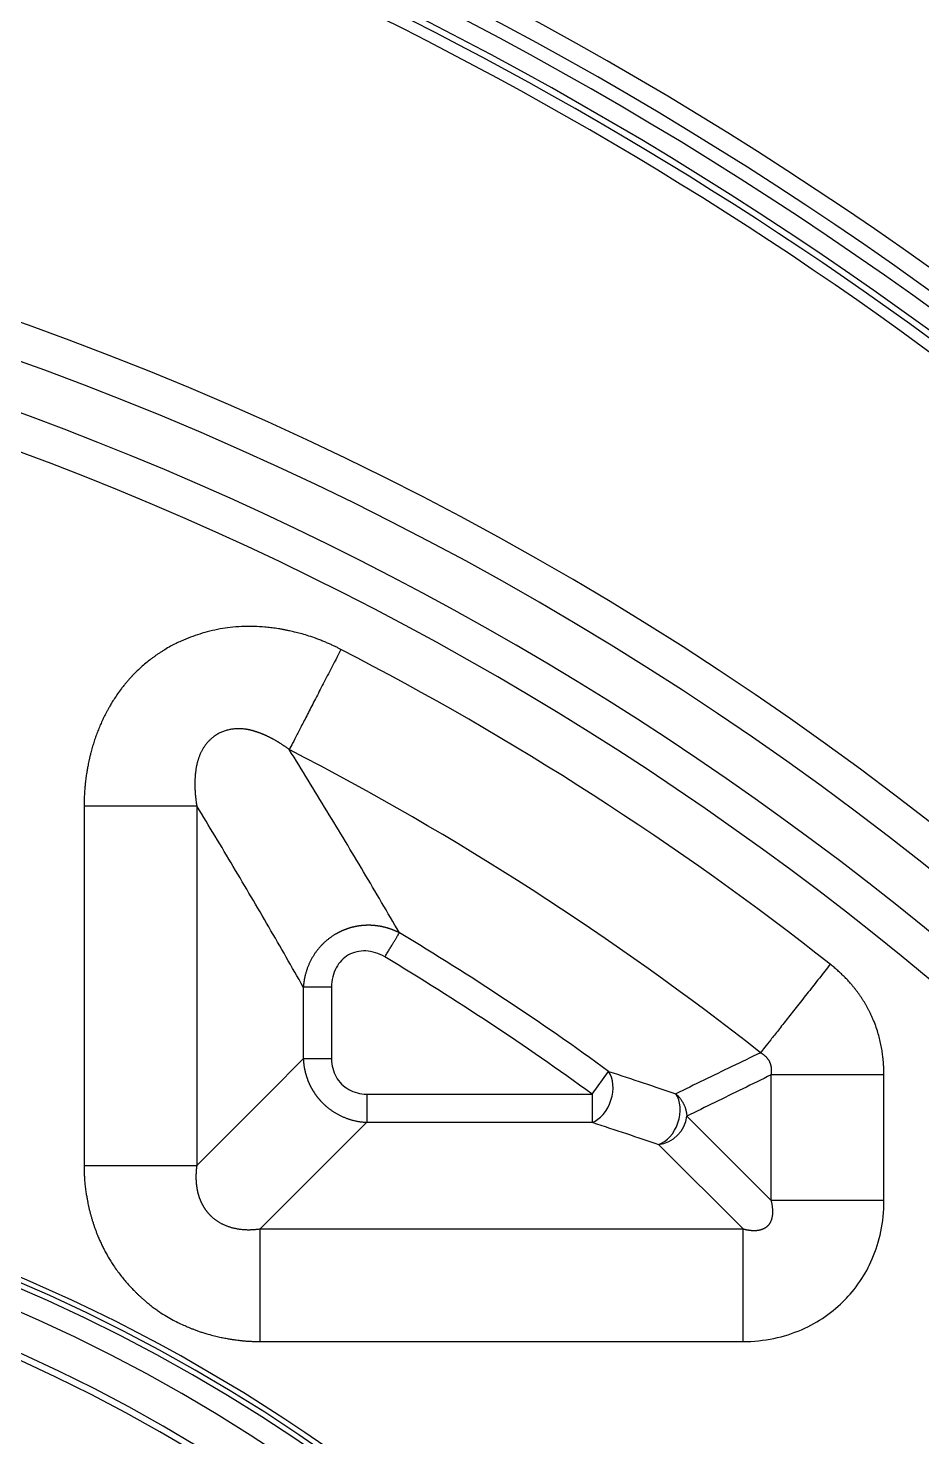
# Model space of a CAD drawing. Header units: millimetres. Extents: x -1286 to 291, y 5350 to 5880.
# Drawn here: x -189.46 to -165.36, y 5732.67 to 5770.67 of the extents above; entities that cross this region are included whole.
import ezdxf

# ---------------------------------------------------------------- set-up
doc = ezdxf.new("R2010")
doc.units = ezdxf.units.MM
doc.layers.add('粗实线层', color=7, linetype='Continuous', lineweight=35)

msp = doc.modelspace()

# ---------------------------------------------------------------- linework, layer by layer
at = {"layer": '粗实线层', "lineweight": 25}
for p, q in [((-187.953, 5749.684), (-187.953, 5739.988)), ((-184.912, 5749.684), (-184.912, 5739.988)), ((-182.039, 5744.796), (-182.039, 5742.861)), ((-181.279, 5744.796), (-182.039, 5744.796)), ((-181.279, 5744.796), (-181.279, 5742.861)), ((-174.252, 5741.91), (-173.804, 5742.525)), ((-169.419, 5739.037), (-169.419, 5742.429)), ((-166.378, 5739.037), (-166.378, 5742.429)), ((-180.329, 5741.91), (-174.252, 5741.91)), ((-174.252, 5741.91), (-174.252, 5741.15)), ((-171.696, 5741.314), (-169.419, 5739.037)), ((-180.329, 5741.15), (-183.202, 5738.277)), ((-180.329, 5741.15), (-174.252, 5741.15)), ((-172.456, 5740.554), (-170.179, 5738.277)), ((-166.378, 5739.037), (-169.419, 5739.037)), ((-183.202, 5738.277), (-170.179, 5738.277)), ((-170.179, 5735.236), (-170.179, 5738.277)), ((-183.202, 5735.236), (-170.179, 5735.236))]:
    msp.add_line(p, q, dxfattribs=at)
for centre, radius, start, end in [((-224.702, 5680.9), 102.402, 14.30847, 151.42209), ((-224.702, 5680.9), 101.899, 14.30847, 151.42209), ((-224.702, 5680.9), 101.532, 14.36134, 151.30913), ((-224.702, 5680.9), 101.03, 14.36134, 151.30913), ((-224.702, 5680.9), 100.859, 33.23264, 85.71414), ((-224.702, 5680.9), 100.558, 33.34511, 85.70128), ((-218.672, 5680.9), 86.816, 39.5457, 88.86898), ((-218.672, 5680.9), 85.826, 40.09342, 88.869), ((-218.672, 5680.9), 84.503, 2.75328, 87.24672), ((-218.672, 5680.9), 83.513, 2.75328, 87.24672), ((-218.672, 5680.9), 82.142, 51.75728, 62.72081), ((-218.672, 5680.9), 79.102, 51.75728, 62.72083), ((-218.672, 5680.9), 76.229, 53.94255, 59.03252), ((-218.672, 5680.9), 75.468, 53.94255, 59.03251), ((-207.617, 5694.97), 45.53, 0, 90), ((-207.617, 5694.97), 45.381, 0, 90), ((-207.617, 5694.97), 44.801, 360, 90), ((-207.617, 5694.97), 43.788, 360, 90), ((-207.617, 5694.97), 43.61, 0, 90), ((-207.617, 5694.97), 45.675, 15.7246, 68.2859)]:
    msp.add_arc(centre, radius, start, end, dxfattribs=at)
for centre, major_axis, ratio, start_param, end_param in [((-174.252, 5741.91), (0.249, 0.765), 0.668486, 3.594691, 5.830087), ((-172.456, 5741.314), (-0.258, -0.762), 0.681601, 0.461099, 2.680494), ((-172.456, 5741.314), (-0.569, -0.569), 0.89907, 0.838495, 2.303097)]:
    msp.add_ellipse(centre, major_axis=major_axis, ratio=ratio, start_param=start_param, end_param=end_param, dxfattribs=at)
for points, knots in [([(-181.024, 5753.907), (-181.036, 5753.913), (-181.061, 5753.926), (-181.1, 5753.945), (-181.139, 5753.965), (-181.181, 5753.985), (-181.223, 5754.005), (-181.268, 5754.026), (-181.313, 5754.047), (-181.361, 5754.068), (-181.41, 5754.089), (-181.46, 5754.111), (-181.512, 5754.132), (-181.566, 5754.154), (-181.621, 5754.175), (-181.678, 5754.197), (-181.783, 5754.234), (-181.929, 5754.283), (-182.108, 5754.335), (-182.266, 5754.375), (-182.393, 5754.404), (-182.496, 5754.426), (-182.583, 5754.443), (-182.669, 5754.458), (-182.754, 5754.472), (-182.837, 5754.483), (-182.918, 5754.494), (-182.998, 5754.502), (-183.148, 5754.517), (-183.383, 5754.531), (-183.696, 5754.529), (-184, 5754.503), (-184.287, 5754.46), (-184.56, 5754.401), (-184.829, 5754.325), (-185.087, 5754.237), (-185.3, 5754.149), (-185.477, 5754.066), (-185.625, 5753.989), (-185.75, 5753.917), (-185.848, 5753.855), (-185.919, 5753.81), (-185.988, 5753.763), (-186.056, 5753.715), (-186.123, 5753.665), (-186.211, 5753.598), (-186.322, 5753.508), (-186.456, 5753.389), (-186.563, 5753.286), (-186.644, 5753.203), (-186.7, 5753.143), (-186.759, 5753.078), (-186.82, 5753.007), (-186.883, 5752.93), (-186.96, 5752.832), (-187.045, 5752.715), (-187.132, 5752.584), (-187.208, 5752.462), (-187.268, 5752.361), (-187.314, 5752.279), (-187.35, 5752.213), (-187.384, 5752.147), (-187.417, 5752.08), (-187.449, 5752.013), (-187.48, 5751.946), (-187.51, 5751.878), (-187.539, 5751.81), (-187.567, 5751.742), (-187.593, 5751.674), (-187.619, 5751.605), (-187.643, 5751.536), (-187.667, 5751.468), (-187.689, 5751.399), (-187.711, 5751.329), (-187.731, 5751.26), (-187.751, 5751.191), (-187.772, 5751.113), (-187.793, 5751.028), (-187.813, 5750.939), (-187.831, 5750.859), (-187.845, 5750.786), (-187.86, 5750.706), (-187.878, 5750.606), (-187.898, 5750.476), (-187.913, 5750.359), (-187.924, 5750.263), (-187.93, 5750.197), (-187.936, 5750.129), (-187.941, 5750.059), (-187.945, 5749.987), (-187.948, 5749.914), (-187.951, 5749.838), (-187.953, 5749.762), (-187.953, 5749.71), (-187.953, 5749.684)], [0, 0, 0, 0, 0.004175, 0.008498, 0.01297, 0.017592, 0.022364, 0.027285, 0.032355, 0.037576, 0.042947, 0.048468, 0.054139, 0.059961, 0.065933, 0.072056, 0.07833, 0.09965, 0.118489, 0.13484, 0.148694, 0.157831, 0.166795, 0.175587, 0.184206, 0.192649, 0.200918, 0.209013, 0.216932, 0.246522, 0.27992, 0.311524, 0.338625, 0.367635, 0.39575, 0.422926, 0.450117, 0.465314, 0.482063, 0.500359, 0.508843, 0.517296, 0.525717, 0.534107, 0.542466, 0.550794, 0.567672, 0.585694, 0.604851, 0.612532, 0.620794, 0.629637, 0.639061, 0.649065, 0.659648, 0.676795, 0.692634, 0.707163, 0.720388, 0.727961, 0.735513, 0.743045, 0.750557, 0.75805, 0.765523, 0.772977, 0.78041, 0.787824, 0.795216, 0.802588, 0.809938, 0.817265, 0.824569, 0.831852, 0.839114, 0.846355, 0.853577, 0.863601, 0.872764, 0.881069, 0.888518, 0.895113, 0.905897, 0.919169, 0.934915, 0.941471, 0.948196, 0.95509, 0.962154, 0.969386, 0.976787, 0.984357, 0.992095, 1, 1, 1, 1]), ([(-181.024, 5753.907), (-181.1, 5753.759), (-181.176, 5753.611), (-181.327, 5753.32), (-181.401, 5753.176), (-181.546, 5752.895), (-181.617, 5752.758), (-181.753, 5752.494), (-181.818, 5752.367), (-181.942, 5752.127), (-182, 5752.013), (-182.109, 5751.802), (-182.16, 5751.705), (-182.251, 5751.528), (-182.291, 5751.449), (-182.363, 5751.311), (-182.393, 5751.252), (-182.418, 5751.204)], [0, 0, 0, 0, 0.125, 0.125, 0.25, 0.25, 0.375, 0.375, 0.5, 0.5, 0.625, 0.625, 0.75, 0.75, 0.875, 0.875, 1, 1, 1, 1]), ([(-182.418, 5751.204), (-182.426, 5751.21), (-182.442, 5751.222), (-182.467, 5751.241), (-182.492, 5751.258), (-182.516, 5751.276), (-182.541, 5751.293), (-182.565, 5751.31), (-182.589, 5751.326), (-182.614, 5751.342), (-182.638, 5751.358), (-182.662, 5751.373), (-182.685, 5751.388), (-182.709, 5751.403), (-182.733, 5751.417), (-182.756, 5751.431), (-182.779, 5751.444), (-182.802, 5751.458), (-182.825, 5751.471), (-182.848, 5751.483), (-182.871, 5751.495), (-182.893, 5751.507), (-182.916, 5751.519), (-182.938, 5751.53), (-182.96, 5751.541), (-182.981, 5751.552), (-183.003, 5751.562), (-183.024, 5751.572), (-183.045, 5751.582), (-183.066, 5751.592), (-183.087, 5751.601), (-183.108, 5751.61), (-183.128, 5751.618), (-183.148, 5751.626), (-183.168, 5751.634), (-183.188, 5751.642), (-183.207, 5751.649), (-183.226, 5751.657), (-183.245, 5751.663), (-183.264, 5751.67), (-183.282, 5751.676), (-183.3, 5751.683), (-183.318, 5751.688), (-183.336, 5751.694), (-183.354, 5751.699), (-183.371, 5751.704), (-183.388, 5751.709), (-183.404, 5751.714), (-183.421, 5751.718), (-183.437, 5751.722), (-183.453, 5751.726), (-183.468, 5751.73), (-183.484, 5751.734), (-183.499, 5751.737), (-183.514, 5751.74), (-183.528, 5751.743), (-183.542, 5751.745), (-183.556, 5751.748), (-183.57, 5751.75), (-183.597, 5751.754), (-183.636, 5751.76), (-183.689, 5751.764), (-183.742, 5751.767), (-183.795, 5751.768), (-183.847, 5751.766), (-183.898, 5751.763), (-183.949, 5751.757), (-184, 5751.749), (-184.049, 5751.739), (-184.099, 5751.726), (-184.147, 5751.712), (-184.195, 5751.695), (-184.242, 5751.676), (-184.288, 5751.655), (-184.333, 5751.632), (-184.383, 5751.603), (-184.437, 5751.567), (-184.495, 5751.523), (-184.55, 5751.475), (-184.602, 5751.422), (-184.651, 5751.366), (-184.696, 5751.306), (-184.738, 5751.242), (-184.777, 5751.175), (-184.812, 5751.104), (-184.843, 5751.03), (-184.864, 5750.971), (-184.879, 5750.926), (-184.887, 5750.898), (-184.895, 5750.868), (-184.903, 5750.837), (-184.911, 5750.805), (-184.918, 5750.771), (-184.925, 5750.736), (-184.931, 5750.701), (-184.937, 5750.663), (-184.942, 5750.625), (-184.947, 5750.585), (-184.952, 5750.545), (-184.955, 5750.502), (-184.959, 5750.459), (-184.961, 5750.415), (-184.963, 5750.369), (-184.964, 5750.323), (-184.965, 5750.275), (-184.964, 5750.226), (-184.963, 5750.176), (-184.961, 5750.125), (-184.958, 5750.073), (-184.955, 5750.021), (-184.95, 5749.967), (-184.944, 5749.912), (-184.938, 5749.856), (-184.93, 5749.799), (-184.922, 5749.742), (-184.915, 5749.703), (-184.912, 5749.684)], [0, 0, 0, 0, 0.007617, 0.015163, 0.022635, 0.030035, 0.037362, 0.044615, 0.051795, 0.058901, 0.065933, 0.07289, 0.079773, 0.08658, 0.093313, 0.09997, 0.106551, 0.113057, 0.119486, 0.125839, 0.132115, 0.138314, 0.144436, 0.150481, 0.156448, 0.162337, 0.168148, 0.17388, 0.179535, 0.18511, 0.190607, 0.196024, 0.201362, 0.206621, 0.2118, 0.2169, 0.221919, 0.226858, 0.231717, 0.236496, 0.241194, 0.245812, 0.250349, 0.254805, 0.259181, 0.263475, 0.267689, 0.271821, 0.275873, 0.279843, 0.283733, 0.287541, 0.291269, 0.294915, 0.298481, 0.301965, 0.30537, 0.308693, 0.311937, 0.3151, 0.327625, 0.339956, 0.352108, 0.364094, 0.375929, 0.387629, 0.399209, 0.410685, 0.422072, 0.433387, 0.444647, 0.455866, 0.467062, 0.478251, 0.489448, 0.500669, 0.51668, 0.532756, 0.548955, 0.565334, 0.581947, 0.598848, 0.616088, 0.633713, 0.651769, 0.670299, 0.689343, 0.696039, 0.703025, 0.710302, 0.717872, 0.725733, 0.733887, 0.742332, 0.751069, 0.760097, 0.769416, 0.779024, 0.788921, 0.799106, 0.809577, 0.820333, 0.831373, 0.842695, 0.854298, 0.866181, 0.878341, 0.890777, 0.903488, 0.916471, 0.929725, 0.943249, 0.95704, 0.971096, 0.985417, 1, 1, 1, 1]), ([(-179.449, 5746.263), (-179.455, 5746.266), (-179.467, 5746.272), (-179.485, 5746.281), (-179.504, 5746.29), (-179.523, 5746.298), (-179.541, 5746.307), (-179.56, 5746.315), (-179.579, 5746.323), (-179.597, 5746.331), (-179.616, 5746.338), (-179.635, 5746.345), (-179.654, 5746.352), (-179.673, 5746.359), (-179.692, 5746.366), (-179.711, 5746.372), (-179.73, 5746.378), (-179.749, 5746.384), (-179.768, 5746.39), (-179.787, 5746.396), (-179.806, 5746.401), (-179.826, 5746.406), (-179.845, 5746.411), (-179.864, 5746.416), (-179.883, 5746.42), (-179.902, 5746.425), (-179.921, 5746.429), (-179.941, 5746.432), (-179.96, 5746.436), (-179.979, 5746.439), (-179.998, 5746.443), (-180.017, 5746.446), (-180.036, 5746.448), (-180.055, 5746.451), (-180.074, 5746.453), (-180.093, 5746.455), (-180.113, 5746.457), (-180.132, 5746.459), (-180.151, 5746.461), (-180.17, 5746.462), (-180.188, 5746.463), (-180.207, 5746.464), (-180.226, 5746.465), (-180.245, 5746.465), (-180.264, 5746.465), (-180.283, 5746.466), (-180.301, 5746.466), (-180.32, 5746.465), (-180.339, 5746.465), (-180.357, 5746.464), (-180.376, 5746.463), (-180.394, 5746.462), (-180.412, 5746.461), (-180.431, 5746.46), (-180.449, 5746.458), (-180.467, 5746.456), (-180.485, 5746.454), (-180.503, 5746.452), (-180.521, 5746.45), (-180.539, 5746.447), (-180.557, 5746.445), (-180.575, 5746.442), (-180.592, 5746.439), (-180.61, 5746.435), (-180.627, 5746.432), (-180.645, 5746.428), (-180.662, 5746.425), (-180.679, 5746.421), (-180.696, 5746.417), (-180.713, 5746.413), (-180.73, 5746.408), (-180.747, 5746.404), (-180.764, 5746.399), (-180.781, 5746.394), (-180.797, 5746.389), (-180.814, 5746.384), (-180.83, 5746.379), (-180.846, 5746.373), (-180.862, 5746.368), (-180.878, 5746.362), (-180.894, 5746.356), (-180.91, 5746.35), (-180.926, 5746.344), (-180.941, 5746.338), (-180.957, 5746.332), (-180.972, 5746.325), (-180.987, 5746.318), (-181.002, 5746.312), (-181.017, 5746.305), (-181.032, 5746.298), (-181.047, 5746.291), (-181.061, 5746.284), (-181.076, 5746.277), (-181.09, 5746.269), (-181.104, 5746.262), (-181.118, 5746.254), (-181.132, 5746.246), (-181.151, 5746.236), (-181.175, 5746.222), (-181.204, 5746.205), (-181.232, 5746.187), (-181.261, 5746.168), (-181.289, 5746.148), (-181.317, 5746.128), (-181.345, 5746.107), (-181.373, 5746.086), (-181.401, 5746.063), (-181.428, 5746.04), (-181.455, 5746.017), (-181.481, 5745.992), (-181.508, 5745.967), (-181.533, 5745.941), (-181.559, 5745.915), (-181.584, 5745.887), (-181.608, 5745.859), (-181.633, 5745.831), (-181.656, 5745.801), (-181.679, 5745.771), (-181.702, 5745.74), (-181.724, 5745.709), (-181.746, 5745.677), (-181.766, 5745.644), (-181.787, 5745.611), (-181.806, 5745.577), (-181.825, 5745.543), (-181.844, 5745.508), (-181.861, 5745.472), (-181.878, 5745.436), (-181.894, 5745.399), (-181.91, 5745.362), (-181.924, 5745.325), (-181.938, 5745.286), (-181.951, 5745.248), (-181.964, 5745.208), (-181.975, 5745.169), (-181.986, 5745.129), (-181.996, 5745.088), (-182.005, 5745.048), (-182.013, 5745.007), (-182.02, 5744.965), (-182.026, 5744.923), (-182.031, 5744.881), (-182.036, 5744.839), (-182.038, 5744.81), (-182.039, 5744.796)], [0, 0, 0, 0, 0.005899, 0.011784, 0.017655, 0.023512, 0.029355, 0.035184, 0.040999, 0.0468, 0.052587, 0.05836, 0.06412, 0.069866, 0.075598, 0.081317, 0.087021, 0.092712, 0.098388, 0.104051, 0.109698, 0.115332, 0.120951, 0.126555, 0.132145, 0.137721, 0.143282, 0.148828, 0.15436, 0.159878, 0.165381, 0.17087, 0.176345, 0.181806, 0.187253, 0.192687, 0.198106, 0.203513, 0.208906, 0.214286, 0.219653, 0.225007, 0.230347, 0.235674, 0.240986, 0.246284, 0.251568, 0.256837, 0.262091, 0.26733, 0.272554, 0.277763, 0.282956, 0.288134, 0.293297, 0.298444, 0.303575, 0.308691, 0.313791, 0.318876, 0.323946, 0.328999, 0.334038, 0.339061, 0.344069, 0.349063, 0.354041, 0.359004, 0.363952, 0.368885, 0.373802, 0.378704, 0.383589, 0.388459, 0.393312, 0.398148, 0.402968, 0.407772, 0.412558, 0.417327, 0.42208, 0.426815, 0.431533, 0.436233, 0.440916, 0.445582, 0.45023, 0.45486, 0.459473, 0.464069, 0.468647, 0.473207, 0.477749, 0.482275, 0.486782, 0.491272, 0.495745, 0.5002, 0.509541, 0.518958, 0.528452, 0.538021, 0.547666, 0.557386, 0.56718, 0.577048, 0.586988, 0.596998, 0.607079, 0.617228, 0.627443, 0.637724, 0.648071, 0.658486, 0.668968, 0.679518, 0.690136, 0.700821, 0.711573, 0.722389, 0.73327, 0.744213, 0.755215, 0.766275, 0.777391, 0.788564, 0.799797, 0.811089, 0.822443, 0.833858, 0.845336, 0.856875, 0.868476, 0.880139, 0.891861, 0.903643, 0.915482, 0.92738, 0.939335, 0.95135, 0.963424, 0.975557, 0.987749, 1, 1, 1, 1]), ([(-167.826, 5745.414), (-167.923, 5745.292), (-168.021, 5745.167), (-168.22, 5744.915), (-168.32, 5744.788), (-168.518, 5744.537), (-168.615, 5744.413), (-168.805, 5744.173), (-168.896, 5744.057), (-169.069, 5743.838), (-169.15, 5743.734), (-169.301, 5743.544), (-169.369, 5743.457), (-169.492, 5743.301), (-169.546, 5743.232), (-169.639, 5743.115), (-169.677, 5743.066), (-169.709, 5743.026)], [0, 0, 0, 0, 0.125, 0.125, 0.25, 0.25, 0.375, 0.375, 0.5, 0.5, 0.625, 0.625, 0.75, 0.75, 0.875, 0.875, 1, 1, 1, 1]), ([(-166.378, 5742.429), (-166.378, 5742.439), (-166.378, 5742.461), (-166.379, 5742.492), (-166.379, 5742.524), (-166.38, 5742.555), (-166.381, 5742.586), (-166.383, 5742.616), (-166.384, 5742.647), (-166.386, 5742.677), (-166.388, 5742.706), (-166.39, 5742.736), (-166.392, 5742.765), (-166.395, 5742.793), (-166.397, 5742.822), (-166.4, 5742.85), (-166.403, 5742.878), (-166.406, 5742.905), (-166.414, 5742.975), (-166.43, 5743.09), (-166.459, 5743.25), (-166.496, 5743.412), (-166.542, 5743.58), (-166.59, 5743.725), (-166.636, 5743.846), (-166.674, 5743.937), (-166.711, 5744.021), (-166.748, 5744.099), (-166.784, 5744.171), (-166.82, 5744.239), (-166.858, 5744.306), (-166.896, 5744.372), (-166.936, 5744.436), (-166.976, 5744.499), (-167.018, 5744.561), (-167.061, 5744.621), (-167.104, 5744.681), (-167.148, 5744.738), (-167.193, 5744.795), (-167.239, 5744.85), (-167.286, 5744.904), (-167.333, 5744.956), (-167.38, 5745.008), (-167.428, 5745.058), (-167.477, 5745.106), (-167.526, 5745.154), (-167.575, 5745.2), (-167.625, 5745.245), (-167.675, 5745.289), (-167.725, 5745.332), (-167.776, 5745.374), (-167.81, 5745.401), (-167.826, 5745.414)], [0, 0, 0, 0, 0.009306, 0.018529, 0.027668, 0.036723, 0.045694, 0.054582, 0.063384, 0.072103, 0.080738, 0.089288, 0.097754, 0.106135, 0.114433, 0.122646, 0.130775, 0.13882, 0.146781, 0.192328, 0.239541, 0.288428, 0.337289, 0.391715, 0.42175, 0.450184, 0.477017, 0.502247, 0.524861, 0.547317, 0.569615, 0.591752, 0.613729, 0.635542, 0.657193, 0.678679, 0.7, 0.721157, 0.74215, 0.762978, 0.783643, 0.804143, 0.824477, 0.844646, 0.864648, 0.884484, 0.904151, 0.923651, 0.942984, 0.962152, 0.981157, 1, 1, 1, 1]), ([(-182.039, 5742.861), (-182.039, 5742.854), (-182.038, 5742.839), (-182.037, 5742.818), (-182.035, 5742.797), (-182.033, 5742.776), (-182.031, 5742.755), (-182.029, 5742.733), (-182.026, 5742.712), (-182.024, 5742.692), (-182.021, 5742.671), (-182.017, 5742.65), (-182.014, 5742.629), (-182.01, 5742.609), (-182.006, 5742.588), (-182.002, 5742.567), (-181.998, 5742.547), (-181.993, 5742.527), (-181.988, 5742.507), (-181.983, 5742.486), (-181.978, 5742.466), (-181.972, 5742.446), (-181.966, 5742.427), (-181.96, 5742.407), (-181.954, 5742.387), (-181.948, 5742.368), (-181.941, 5742.348), (-181.934, 5742.329), (-181.927, 5742.31), (-181.92, 5742.291), (-181.913, 5742.272), (-181.905, 5742.253), (-181.897, 5742.234), (-181.889, 5742.216), (-181.881, 5742.197), (-181.873, 5742.179), (-181.864, 5742.161), (-181.855, 5742.143), (-181.846, 5742.125), (-181.837, 5742.107), (-181.828, 5742.09), (-181.818, 5742.072), (-181.809, 5742.055), (-181.799, 5742.038), (-181.789, 5742.02), (-181.779, 5742.004), (-181.768, 5741.987), (-181.758, 5741.97), (-181.747, 5741.954), (-181.736, 5741.937), (-181.725, 5741.921), (-181.714, 5741.905), (-181.703, 5741.889), (-181.691, 5741.874), (-181.68, 5741.858), (-181.668, 5741.843), (-181.656, 5741.828), (-181.644, 5741.813), (-181.632, 5741.798), (-181.62, 5741.783), (-181.607, 5741.769), (-181.595, 5741.754), (-181.582, 5741.74), (-181.569, 5741.726), (-181.557, 5741.712), (-181.544, 5741.698), (-181.531, 5741.685), (-181.513, 5741.668), (-181.492, 5741.647), (-181.466, 5741.622), (-181.44, 5741.598), (-181.412, 5741.575), (-181.385, 5741.552), (-181.356, 5741.529), (-181.327, 5741.507), (-181.298, 5741.485), (-181.268, 5741.464), (-181.237, 5741.443), (-181.206, 5741.423), (-181.175, 5741.404), (-181.142, 5741.385), (-181.11, 5741.367), (-181.077, 5741.349), (-181.043, 5741.332), (-181.009, 5741.316), (-180.974, 5741.3), (-180.939, 5741.285), (-180.903, 5741.271), (-180.868, 5741.257), (-180.831, 5741.245), (-180.794, 5741.232), (-180.757, 5741.221), (-180.72, 5741.211), (-180.682, 5741.201), (-180.644, 5741.192), (-180.605, 5741.184), (-180.566, 5741.176), (-180.527, 5741.17), (-180.488, 5741.164), (-180.448, 5741.159), (-180.409, 5741.156), (-180.369, 5741.152), (-180.342, 5741.151), (-180.329, 5741.15)], [0, 0, 0, 0, 0.00808, 0.016146, 0.024198, 0.032235, 0.040257, 0.048264, 0.056257, 0.064234, 0.072197, 0.080145, 0.088079, 0.095998, 0.103902, 0.111792, 0.119666, 0.127526, 0.13537, 0.143199, 0.151012, 0.15881, 0.166592, 0.174358, 0.182108, 0.189842, 0.19756, 0.205262, 0.212948, 0.220618, 0.228271, 0.235909, 0.243531, 0.251136, 0.258726, 0.2663, 0.273858, 0.281401, 0.288929, 0.296441, 0.303938, 0.31142, 0.318886, 0.326337, 0.333771, 0.34119, 0.348592, 0.355978, 0.363347, 0.3707, 0.378036, 0.385355, 0.392657, 0.399942, 0.40721, 0.41446, 0.421693, 0.428909, 0.436107, 0.443288, 0.450451, 0.457597, 0.464726, 0.471836, 0.47893, 0.486005, 0.493064, 0.500104, 0.513405, 0.526768, 0.540193, 0.55368, 0.567228, 0.580837, 0.594506, 0.608236, 0.622024, 0.63587, 0.649773, 0.663733, 0.677747, 0.691816, 0.70594, 0.72012, 0.734356, 0.748649, 0.762999, 0.777406, 0.79187, 0.806391, 0.820967, 0.835599, 0.850285, 0.865024, 0.879815, 0.894657, 0.909552, 0.924498, 0.939497, 0.954547, 0.969648, 0.9848, 1, 1, 1, 1]), ([(-169.419, 5742.429), (-169.418, 5742.433), (-169.417, 5742.442), (-169.415, 5742.454), (-169.413, 5742.467), (-169.412, 5742.48), (-169.41, 5742.493), (-169.409, 5742.505), (-169.409, 5742.518), (-169.408, 5742.53), (-169.408, 5742.542), (-169.408, 5742.554), (-169.408, 5742.566), (-169.409, 5742.578), (-169.409, 5742.59), (-169.41, 5742.602), (-169.411, 5742.613), (-169.413, 5742.625), (-169.414, 5742.636), (-169.416, 5742.647), (-169.418, 5742.658), (-169.42, 5742.669), (-169.423, 5742.68), (-169.426, 5742.691), (-169.428, 5742.701), (-169.431, 5742.711), (-169.435, 5742.722), (-169.438, 5742.732), (-169.442, 5742.742), (-169.446, 5742.751), (-169.45, 5742.761), (-169.454, 5742.77), (-169.46, 5742.783), (-169.467, 5742.798), (-169.477, 5742.815), (-169.488, 5742.832), (-169.5, 5742.849), (-169.513, 5742.866), (-169.526, 5742.883), (-169.541, 5742.899), (-169.556, 5742.915), (-169.572, 5742.93), (-169.589, 5742.945), (-169.607, 5742.96), (-169.626, 5742.974), (-169.645, 5742.988), (-169.666, 5743.001), (-169.687, 5743.014), (-169.701, 5743.022), (-169.709, 5743.026)], [0, 0, 0, 0, 0.019582, 0.038898, 0.05795, 0.076741, 0.095274, 0.113552, 0.131579, 0.149358, 0.166893, 0.184188, 0.201246, 0.218072, 0.234672, 0.251049, 0.267208, 0.283156, 0.298897, 0.314437, 0.329783, 0.344941, 0.359918, 0.374721, 0.389358, 0.403835, 0.418162, 0.432346, 0.446396, 0.460321, 0.474131, 0.487835, 0.501443, 0.527833, 0.554601, 0.581817, 0.609546, 0.637846, 0.666774, 0.696382, 0.726716, 0.757821, 0.789734, 0.822493, 0.856129, 0.890672, 0.926149, 0.962585, 1, 1, 1, 1]), ([(-166.378, 5742.429), (-166.544, 5742.429), (-166.71, 5742.429), (-167.038, 5742.429), (-167.201, 5742.429), (-167.517, 5742.429), (-167.671, 5742.429), (-167.968, 5742.429), (-168.111, 5742.429), (-168.381, 5742.429), (-168.509, 5742.429), (-168.746, 5742.429), (-168.856, 5742.429), (-169.054, 5742.429), (-169.143, 5742.429), (-169.299, 5742.429), (-169.365, 5742.429), (-169.419, 5742.429)], [0, 0, 0, 0, 0.125, 0.125, 0.25, 0.25, 0.375, 0.375, 0.5, 0.5, 0.625, 0.625, 0.75, 0.75, 0.875, 0.875, 1, 1, 1, 1]), ([(-180.329, 5741.91), (-180.329, 5741.827), (-180.329, 5741.744), (-180.329, 5741.586), (-180.329, 5741.511), (-180.329, 5741.376), (-180.329, 5741.316), (-180.329, 5741.217), (-180.329, 5741.177), (-180.329, 5741.15)], [0, 0, 0, 0, 0.25, 0.25, 0.5, 0.5, 0.75, 0.75, 1, 1, 1, 1]), ([(-187.953, 5739.988), (-187.787, 5739.988), (-187.621, 5739.988), (-187.293, 5739.988), (-187.131, 5739.988), (-186.814, 5739.988), (-186.66, 5739.988), (-186.363, 5739.988), (-186.221, 5739.988), (-185.95, 5739.988), (-185.822, 5739.988), (-185.585, 5739.988), (-185.475, 5739.988), (-185.277, 5739.988), (-185.188, 5739.988), (-185.032, 5739.988), (-184.966, 5739.988), (-184.912, 5739.988)], [0, 0, 0, 0, 0.125, 0.125, 0.25, 0.25, 0.375, 0.375, 0.5, 0.5, 0.625, 0.625, 0.75, 0.75, 0.875, 0.875, 1, 1, 1, 1]), ([(-187.953, 5739.988), (-187.953, 5739.975), (-187.953, 5739.948), (-187.952, 5739.907), (-187.952, 5739.863), (-187.95, 5739.816), (-187.949, 5739.766), (-187.946, 5739.713), (-187.943, 5739.657), (-187.939, 5739.599), (-187.934, 5739.538), (-187.925, 5739.447), (-187.912, 5739.334), (-187.893, 5739.206), (-187.874, 5739.097), (-187.856, 5739.004), (-187.839, 5738.92), (-187.82, 5738.838), (-187.801, 5738.755), (-187.779, 5738.672), (-187.756, 5738.589), (-187.731, 5738.505), (-187.705, 5738.421), (-187.676, 5738.337), (-187.646, 5738.252), (-187.614, 5738.167), (-187.576, 5738.073), (-187.532, 5737.97), (-187.48, 5737.858), (-187.425, 5737.744), (-187.365, 5737.63), (-187.3, 5737.515), (-187.231, 5737.4), (-187.152, 5737.277), (-187.064, 5737.151), (-186.969, 5737.024), (-186.873, 5736.906), (-186.777, 5736.795), (-186.682, 5736.692), (-186.602, 5736.61), (-186.535, 5736.544), (-186.479, 5736.49), (-186.418, 5736.433), (-186.351, 5736.372), (-186.277, 5736.308), (-186.197, 5736.242), (-186.111, 5736.174), (-186.017, 5736.105), (-185.89, 5736.017), (-185.735, 5735.919), (-185.557, 5735.819), (-185.392, 5735.736), (-185.241, 5735.667), (-185.12, 5735.615), (-185.02, 5735.574), (-184.934, 5735.542), (-184.843, 5735.509), (-184.746, 5735.477), (-184.624, 5735.439), (-184.483, 5735.401), (-184.331, 5735.365), (-184.214, 5735.34), (-184.128, 5735.324), (-184.07, 5735.313), (-184.019, 5735.305), (-183.975, 5735.298), (-183.932, 5735.292), (-183.877, 5735.284), (-183.798, 5735.273), (-183.721, 5735.264), (-183.654, 5735.258), (-183.606, 5735.253), (-183.556, 5735.249), (-183.503, 5735.246), (-183.448, 5735.243), (-183.39, 5735.24), (-183.329, 5735.238), (-183.266, 5735.237), (-183.223, 5735.237), (-183.202, 5735.236)], [0, 0, 0, 0, 0.005135, 0.010651, 0.016547, 0.022825, 0.029484, 0.036526, 0.043951, 0.051759, 0.059952, 0.068529, 0.088308, 0.10555, 0.120248, 0.1324, 0.143498, 0.154703, 0.166018, 0.177441, 0.188976, 0.200623, 0.212383, 0.224256, 0.236242, 0.24834, 0.260547, 0.276693, 0.293196, 0.310057, 0.327276, 0.344856, 0.362799, 0.381103, 0.403086, 0.424251, 0.444591, 0.464105, 0.482791, 0.500651, 0.51011, 0.520439, 0.531641, 0.543714, 0.55666, 0.570477, 0.585165, 0.60072, 0.61714, 0.646967, 0.674194, 0.698828, 0.720872, 0.740333, 0.751799, 0.763989, 0.7769, 0.79053, 0.804879, 0.828211, 0.848946, 0.867093, 0.876072, 0.884007, 0.890898, 0.896748, 0.901556, 0.908321, 0.91894, 0.933404, 0.939472, 0.945875, 0.95261, 0.959679, 0.96708, 0.974813, 0.982878, 0.991274, 1, 1, 1, 1]), ([(-184.912, 5739.988), (-184.913, 5739.98), (-184.915, 5739.965), (-184.918, 5739.942), (-184.921, 5739.919), (-184.924, 5739.896), (-184.926, 5739.874), (-184.928, 5739.851), (-184.93, 5739.829), (-184.931, 5739.806), (-184.932, 5739.784), (-184.933, 5739.762), (-184.934, 5739.74), (-184.935, 5739.718), (-184.935, 5739.696), (-184.935, 5739.675), (-184.935, 5739.653), (-184.935, 5739.632), (-184.934, 5739.611), (-184.933, 5739.59), (-184.932, 5739.569), (-184.931, 5739.548), (-184.929, 5739.527), (-184.927, 5739.506), (-184.925, 5739.486), (-184.923, 5739.466), (-184.921, 5739.446), (-184.918, 5739.426), (-184.915, 5739.406), (-184.912, 5739.386), (-184.909, 5739.366), (-184.905, 5739.347), (-184.902, 5739.328), (-184.898, 5739.308), (-184.893, 5739.289), (-184.889, 5739.27), (-184.885, 5739.252), (-184.88, 5739.233), (-184.875, 5739.215), (-184.87, 5739.197), (-184.864, 5739.178), (-184.859, 5739.161), (-184.853, 5739.143), (-184.847, 5739.125), (-184.841, 5739.108), (-184.834, 5739.09), (-184.828, 5739.073), (-184.821, 5739.056), (-184.814, 5739.039), (-184.807, 5739.023), (-184.8, 5739.006), (-184.792, 5738.99), (-184.784, 5738.974), (-184.776, 5738.958), (-184.768, 5738.942), (-184.76, 5738.927), (-184.752, 5738.911), (-184.743, 5738.896), (-184.734, 5738.881), (-184.725, 5738.866), (-184.716, 5738.851), (-184.707, 5738.837), (-184.698, 5738.822), (-184.688, 5738.808), (-184.678, 5738.794), (-184.668, 5738.78), (-184.658, 5738.767), (-184.648, 5738.753), (-184.637, 5738.74), (-184.627, 5738.727), (-184.616, 5738.714), (-184.605, 5738.701), (-184.594, 5738.688), (-184.583, 5738.676), (-184.571, 5738.664), (-184.56, 5738.652), (-184.545, 5738.637), (-184.526, 5738.618), (-184.503, 5738.597), (-184.479, 5738.576), (-184.455, 5738.556), (-184.43, 5738.537), (-184.405, 5738.518), (-184.378, 5738.499), (-184.352, 5738.481), (-184.324, 5738.464), (-184.296, 5738.448), (-184.267, 5738.432), (-184.238, 5738.416), (-184.208, 5738.401), (-184.178, 5738.387), (-184.147, 5738.374), (-184.115, 5738.361), (-184.083, 5738.349), (-184.05, 5738.337), (-184.017, 5738.327), (-183.983, 5738.317), (-183.948, 5738.307), (-183.913, 5738.299), (-183.878, 5738.291), (-183.842, 5738.284), (-183.805, 5738.277), (-183.768, 5738.272), (-183.73, 5738.267), (-183.692, 5738.263), (-183.654, 5738.259), (-183.615, 5738.257), (-183.575, 5738.255), (-183.535, 5738.254), (-183.495, 5738.254), (-183.454, 5738.255), (-183.413, 5738.256), (-183.372, 5738.259), (-183.33, 5738.262), (-183.287, 5738.266), (-183.244, 5738.271), (-183.216, 5738.275), (-183.202, 5738.277)], [0, 0, 0, 0, 0.008389, 0.016721, 0.024996, 0.033214, 0.041375, 0.04948, 0.05753, 0.065524, 0.073462, 0.081346, 0.089175, 0.09695, 0.104671, 0.112339, 0.119954, 0.127517, 0.135027, 0.142485, 0.149892, 0.157247, 0.164553, 0.171808, 0.179014, 0.18617, 0.193278, 0.200337, 0.207349, 0.214313, 0.221231, 0.228103, 0.234928, 0.241709, 0.248445, 0.255138, 0.261786, 0.268392, 0.274956, 0.281478, 0.287959, 0.2944, 0.300801, 0.307163, 0.313486, 0.319772, 0.326021, 0.332233, 0.33841, 0.344552, 0.35066, 0.356735, 0.362777, 0.368787, 0.374766, 0.380715, 0.386635, 0.392526, 0.39839, 0.404226, 0.410037, 0.415823, 0.421584, 0.427322, 0.433038, 0.438732, 0.444406, 0.450061, 0.455696, 0.461314, 0.466916, 0.472502, 0.478073, 0.48363, 0.489175, 0.494708, 0.50023, 0.510587, 0.520984, 0.531428, 0.541926, 0.552484, 0.563109, 0.573806, 0.584582, 0.595443, 0.606395, 0.617442, 0.628592, 0.639849, 0.651219, 0.662706, 0.674316, 0.686053, 0.697921, 0.709927, 0.722073, 0.734364, 0.746804, 0.759397, 0.772146, 0.785055, 0.798128, 0.811369, 0.824779, 0.838363, 0.852123, 0.866062, 0.880183, 0.894489, 0.908982, 0.923664, 0.938538, 0.953607, 0.968872, 0.984336, 1, 1, 1, 1]), ([(-170.179, 5738.277), (-170.173, 5738.276), (-170.162, 5738.272), (-170.144, 5738.268), (-170.127, 5738.264), (-170.11, 5738.26), (-170.093, 5738.256), (-170.076, 5738.253), (-170.059, 5738.25), (-170.043, 5738.247), (-170.026, 5738.244), (-170.01, 5738.242), (-169.994, 5738.24), (-169.979, 5738.238), (-169.963, 5738.237), (-169.948, 5738.236), (-169.932, 5738.235), (-169.917, 5738.234), (-169.902, 5738.233), (-169.888, 5738.233), (-169.873, 5738.233), (-169.859, 5738.234), (-169.845, 5738.234), (-169.831, 5738.235), (-169.817, 5738.236), (-169.804, 5738.237), (-169.791, 5738.239), (-169.778, 5738.24), (-169.765, 5738.242), (-169.752, 5738.244), (-169.74, 5738.247), (-169.727, 5738.249), (-169.715, 5738.252), (-169.703, 5738.255), (-169.692, 5738.258), (-169.68, 5738.262), (-169.669, 5738.266), (-169.658, 5738.269), (-169.647, 5738.274), (-169.637, 5738.278), (-169.627, 5738.282), (-169.616, 5738.287), (-169.607, 5738.292), (-169.597, 5738.297), (-169.587, 5738.302), (-169.578, 5738.308), (-169.569, 5738.313), (-169.56, 5738.319), (-169.552, 5738.325), (-169.543, 5738.332), (-169.535, 5738.338), (-169.527, 5738.344), (-169.52, 5738.351), (-169.512, 5738.358), (-169.503, 5738.368), (-169.491, 5738.38), (-169.477, 5738.396), (-169.465, 5738.413), (-169.453, 5738.431), (-169.442, 5738.45), (-169.431, 5738.469), (-169.422, 5738.49), (-169.413, 5738.511), (-169.405, 5738.533), (-169.398, 5738.557), (-169.392, 5738.581), (-169.387, 5738.606), (-169.383, 5738.631), (-169.379, 5738.658), (-169.377, 5738.685), (-169.375, 5738.714), (-169.375, 5738.743), (-169.376, 5738.772), (-169.377, 5738.803), (-169.38, 5738.835), (-169.384, 5738.867), (-169.388, 5738.9), (-169.394, 5738.933), (-169.401, 5738.967), (-169.41, 5739.002), (-169.416, 5739.026), (-169.419, 5739.037)], [0, 0, 0, 0, 0.014124, 0.028041, 0.041751, 0.055255, 0.068554, 0.081649, 0.094541, 0.10723, 0.119718, 0.132006, 0.144095, 0.155985, 0.167679, 0.179177, 0.19048, 0.201591, 0.21251, 0.22324, 0.233781, 0.244136, 0.254306, 0.264293, 0.274099, 0.283727, 0.293178, 0.302456, 0.311562, 0.320499, 0.32927, 0.337878, 0.346327, 0.354619, 0.362758, 0.370748, 0.378592, 0.386296, 0.393863, 0.401297, 0.408605, 0.415791, 0.42286, 0.429819, 0.436672, 0.443427, 0.45009, 0.456668, 0.463168, 0.469597, 0.475963, 0.482273, 0.488536, 0.49476, 0.500953, 0.513542, 0.526306, 0.539312, 0.552623, 0.566298, 0.580391, 0.594951, 0.610024, 0.62565, 0.641865, 0.658702, 0.676191, 0.694357, 0.713223, 0.73281, 0.753136, 0.774218, 0.796072, 0.818709, 0.842143, 0.866383, 0.89144, 0.917323, 0.944039, 0.971596, 1, 1, 1, 1]), ([(-170.179, 5735.236), (-169.613, 5735.236), (-169.062, 5735.356), (-168.371, 5735.657), (-168.155, 5735.78), (-167.776, 5736.043), (-167.575, 5736.217), (-167.307, 5736.491), (-167.169, 5736.647), (-166.881, 5737.073), (-166.795, 5737.236), (-166.495, 5737.936), (-166.378, 5738.443), (-166.378, 5739.037)], [0, 0, 0, 0, 0.25, 0.25, 0.375, 0.375, 0.5, 0.5, 0.625, 0.625, 0.75, 0.75, 1, 1, 1, 1])]:
    msp.add_open_spline(points, degree=3, knots=knots, dxfattribs=at)
for points in [[(-179.449, 5746.263), (-179.765, 5746.81), (-180.408, 5747.906), (-181.397, 5749.551), (-182.074, 5750.653), (-182.418, 5751.204)], [(-182.039, 5744.796), (-182.345, 5745.337), (-182.966, 5746.42), (-183.923, 5748.048), (-184.579, 5749.138), (-184.912, 5749.684)], [(-179.84, 5745.611), (-179.924, 5745.661), (-180.094, 5745.737), (-180.354, 5745.784), (-180.602, 5745.761), (-180.825, 5745.674), (-181.015, 5745.527), (-181.162, 5745.326), (-181.257, 5745.079), (-181.279, 5744.894), (-181.279, 5744.796)], [(-182.039, 5742.861), (-182.997, 5741.903), (-183.954, 5740.945), (-184.912, 5739.988)], [(-181.279, 5742.861), (-181.279, 5742.772), (-181.257, 5742.604), (-181.163, 5742.371), (-181.014, 5742.175), (-180.818, 5742.026), (-180.585, 5741.932), (-180.417, 5741.91), (-180.329, 5741.91)], [(-169.709, 5743.026), (-169.966, 5742.902), (-170.478, 5742.655), (-171.24, 5742.286), (-171.743, 5742.041), (-171.994, 5741.918)], [(-173.804, 5742.525), (-173.483, 5742.42), (-172.861, 5742.213), (-172.277, 5742.015), (-171.994, 5741.918)], [(-169.419, 5742.429), (-169.675, 5742.304), (-170.185, 5742.056), (-170.944, 5741.685), (-171.446, 5741.438), (-171.696, 5741.314)], [(-174.252, 5741.15), (-173.933, 5741.047), (-173.316, 5740.844), (-172.737, 5740.649), (-172.456, 5740.554)]]:
    msp.add_open_spline(points, degree=3, dxfattribs=at)
for points, weights in [([(-187.953, 5749.684), (-186.532, 5749.684), (-185.375, 5749.684), (-184.912, 5749.684)], [1.10246838504, 0.9658462966, 0.965843871696, 1.10246111033]), ([(-179.84, 5745.611), (-179.657, 5745.915), (-179.508, 5746.164), (-179.449, 5746.263)], [1.10245496599, 0.965844837297, 0.965848344759, 1.10246548838]), ([(-181.279, 5742.861), (-181.634, 5742.861), (-181.923, 5742.861), (-182.039, 5742.861)], [1.10245000855, 0.965843397504, 0.965849997469, 1.10246980844]), ([(-171.994, 5741.918), (-171.814, 5741.765), (-171.708, 5741.55), (-171.696, 5741.314)], [1.04818242508, 0.98394124619, 0.983939191704, 1.04817626163]), ([(-183.202, 5735.236), (-183.202, 5736.658), (-183.202, 5737.815), (-183.202, 5738.277)], [1.10247002689, 0.965844889658, 0.965843324386, 1.10246533108])]:
    msp.add_rational_spline(points, weights, degree=3, dxfattribs=at)

doc.saveas('drawing.dxf')
